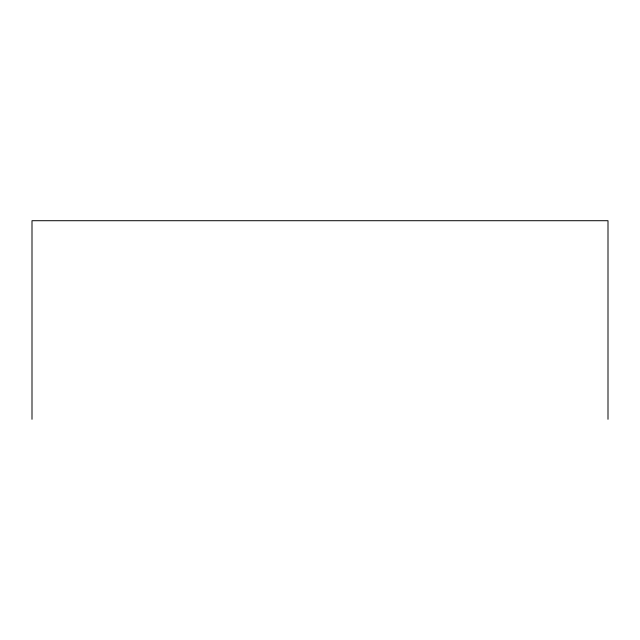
<?xml version="1.0" encoding="UTF-8"?>
<svg xmlns="http://www.w3.org/2000/svg" width="640" height="640" viewBox="0 0 640 640"><rect width="100%" height="100%" fill="white"/><g stroke="black" fill="none" stroke-linecap="round" stroke-linejoin="round"><path stroke-width="0.96" d="M608 419.288L608 220.712L32 220.712L32 419.288"/></g></svg>
